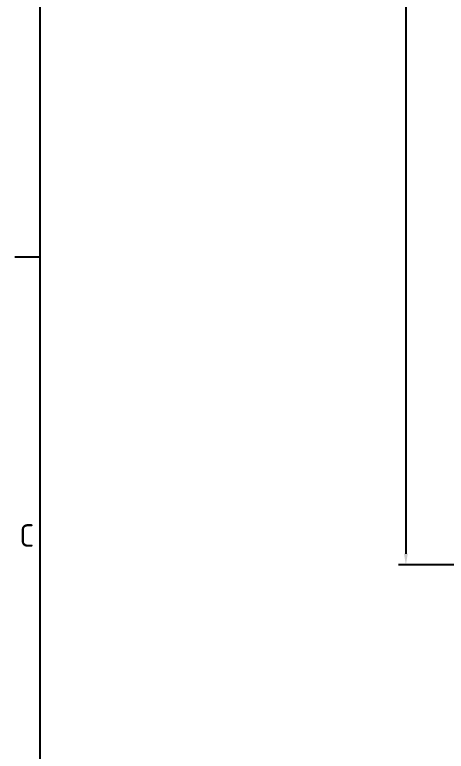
# Model space of a CAD drawing. Header units: millimetres. Extents: x 0 to 2523, y 0 to 1782.
# Drawn here: x 49.8 to 222.4, y 470.4 to 765.3 of the extents above; entities that cross this region are included whole.
import ezdxf

# ---------------------------------------------------------------- set-up
doc = ezdxf.new("R2010")
doc.units = ezdxf.units.MM
doc.header["$LTSCALE"] = 3
doc.layers.get('0').update_dxf_attribs({"color": 3, "lineweight": 25})
doc.layers.add('경계(ISO)', color=7, linetype='Continuous', lineweight=25)
doc.layers.add('치수(ISO)', color=2, linetype='Continuous', lineweight=25)
doc.styles.add('문자 텍스트_PSTEK_POSCO', font='isocp.shx')
doc.styles.add('치수 텍스트_PSTEK_POSCO', font='isocp.shx')
doc.dimstyles.new('치수_PSTEK_POSCO', dxfattribs={"dimscale": 3, "dimtxt": 2.5, "dimasz": 1.5, "dimexe": 1, "dimexo": 1.5, "dimgap": 1, "dimtad": 1, "dimrnd": 1e-08, "dimdsep": 46, "dimtxsty": '치수 텍스트_PSTEK_POSCO', "dimcen": 0.09, "dimdle": 10, "dimclrd": 7, "dimclre": 7, "dimclrt": 2, "dimadec": 1, "dimazin": 2, "dimtfac": 1, "dimtmove": 0, "dimatfit": 3, "dimfxl": 0, "dimtolj": 1, "dimlwd": -1, "dimlwe": -1, "dimarcsym": 0})

# ---------------------------------------------------------------- blocks, each defined once
blk = doc.blocks.new('경계 Default Border')
at = {"layer": '경계(ISO)'}
blk.add_line((20, 222.75), (16.6, 222.75), dxfattribs=at)
at = {"layer": '경계(ISO)', "flags": 128}
blk.add_lwpolyline([(20, 20), (20, 574)], dxfattribs=at)
at = {"layer": '경계(ISO)', "color": 2, "insert": (17.245, 184.096), "char_height": 3, "attachment_point": 7, "style": '문자 텍스트_PSTEK_POSCO'}
blk.add_mtext('C', dxfattribs=at)
blk = doc.blocks.new('*D111')
at = {"layer": 'Defpoints', "color": 0}
for p in [(267.61, 1184.97), (206.29, 544.97), (267.61, 544.97)]:
    blk.add_point(p, dxfattribs=at)
at = {"layer": '치수(ISO)', "color": 7}
for p, q in [((263.11, 1184.97), (203.29, 1184.97)), ((206.29, 1180.47), (206.29, 549.47)), ((263.11, 544.97), (203.29, 544.97))]:
    blk.add_line(p, q, dxfattribs=at)
for points in [[(205.54, 1180.47), (207.04, 1180.47), (206.29, 1184.97)], [(205.54, 549.47), (207.04, 549.47), (206.29, 544.97)]]:
    blk.add_solid(points, dxfattribs=at)
at = {"layer": '치수(ISO)', "color": 2, "insert": (199.54, 857.62), "char_height": 7.5, "attachment_point": 4, "rotation": 90, "style": '치수 텍스트_PSTEK_POSCO'}
blk.add_mtext('\\A1;640', dxfattribs=at)

msp = doc.modelspace()

# ---------------------------------------------------------------- block references
at = {"xscale": 3, "yscale": 3, "zscale": 3}
msp.add_blockref('경계 Default Border', (0, 0), dxfattribs=at)

# ---------------------------------------------------------------- dimensions: what is measured, and where the dimension line sits
at = {"layer": '치수(ISO)', "color": 7}
dim = msp.add_linear_dim(base=(206.2886, 544.9732), p1=(267.6056, 1184.9732), p2=(267.6056, 544.9732), angle=90, dimstyle='치수_PSTEK_POSCO', override={"dimdec": 2, "dimtp": 0, "dimtm": 0, "dimtdec": 2, "dimtofl": 0, "dimatfit": 1}, dxfattribs=at)
dim.commit()
dim.dimension.update_dxf_attribs({"geometry": '*D111', "text_midpoint": (206.2886, 864.9732), "dimtype": 160})

doc.saveas('drawing.dxf')
